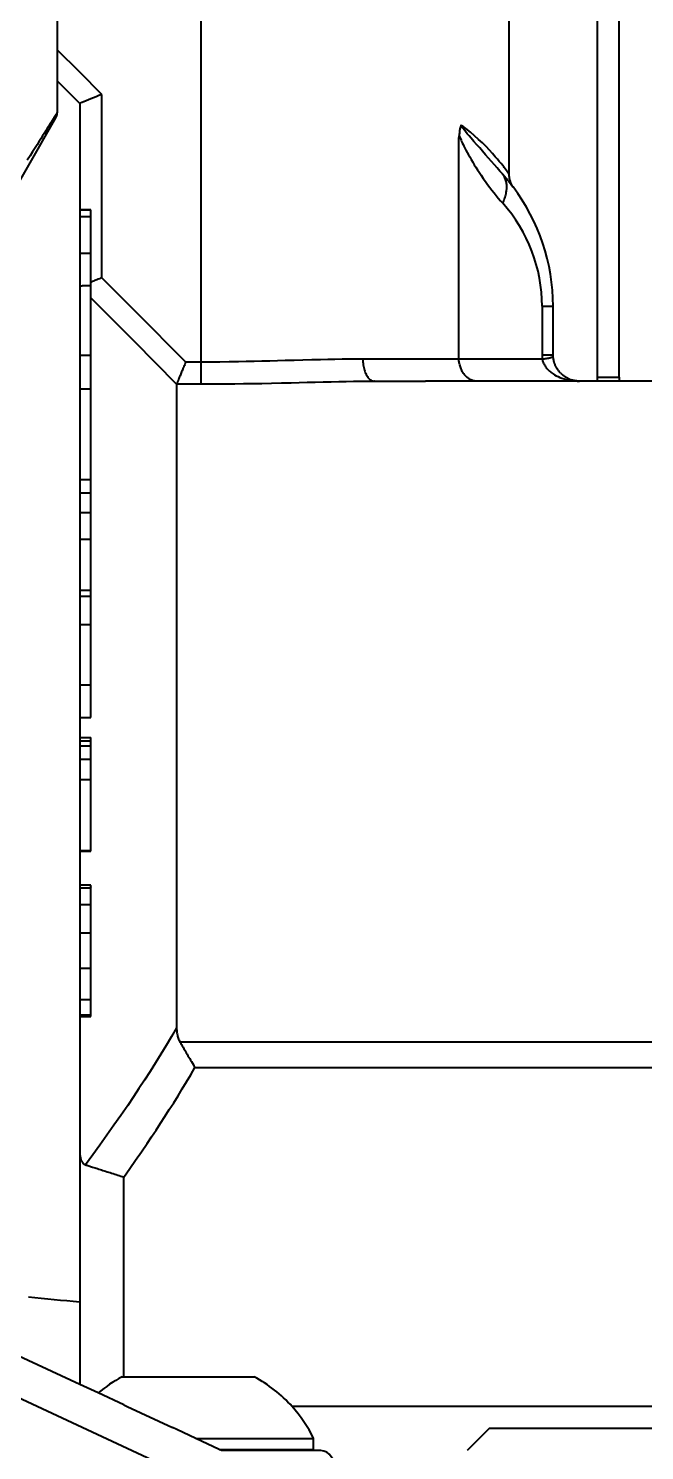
# Model space of a CAD drawing. Header units: millimetres. Extents: x 15 to 415, y 5 to 292.
# Drawn here: x 320.18 to 323.68, y 227.16 to 235.24 of the extents above; entities that cross this region are included whole.
import ezdxf

# ---------------------------------------------------------------- set-up
doc = ezdxf.new("R2010")
doc.units = ezdxf.units.MM
doc.layers.add('Geometries', color=7, linetype='Continuous')

msp = doc.modelspace()

# ---------------------------------------------------------------- linework, layer by layer
at = {"layer": 'Geometries', "linetype": 'Continuous', "lineweight": 40}
for p, q in [((323.4083, 236.4189), (323.4083, 233.262)), ((323.5333, 233.262), (323.5333, 236.4189)), ((321.1591, 235.7399), (321.1591, 233.3479)), ((322.9091, 234.4144), (322.9091, 235.7399)), ((320.3435, 235.4444), (320.3435, 235.1218)), ((320.4709, 234.9941), (320.3435, 235.1219)), ((320.3435, 235.1218), (320.3435, 234.9451)), ((320.3435, 234.9451), (320.3435, 234.7657)), ((320.3435, 234.9451), (320.4709, 234.8173)), ((320.5959, 234.8688), (320.4709, 234.9941)), ((320.5959, 233.8274), (320.5959, 234.8688)), ((320.4711, 234.8172), (320.4709, 234.8173)), ((320.4709, 234.8168), (320.4709, 234.2122)), ((320.011, 234.1709), (320.3352, 234.7345)), ((322.6366, 234.6945), (322.6501, 234.6844)), ((322.6232, 233.3649), (322.6232, 234.6228)), ((322.6255, 234.6214), (322.6232, 234.6228)), ((322.6255, 234.6214), (322.6255, 234.6337)), ((322.8702, 234.4167), (322.8579, 234.4305)), ((322.8702, 234.4167), (322.8711, 234.4157)), ((322.8715, 234.4152), (322.8702, 234.4167)), ((322.8711, 234.4157), (322.8712, 234.4156)), ((322.8712, 234.4156), (322.8721, 234.4145)), ((322.9042, 234.377), (322.9305, 234.3436)), ((322.9091, 234.4143), (322.9091, 234.4143)), ((322.9298, 234.3446), (322.9314, 234.3424)), ((322.931, 234.343), (322.9305, 234.3436)), ((320.5333, 234.2124), (320.4709, 234.2124)), ((320.4709, 234.2122), (320.5334, 234.2122)), ((320.4709, 234.2122), (320.4709, 234.1759)), ((320.5334, 234.2124), (320.5333, 234.2124)), ((320.5334, 234.2122), (320.5334, 234.2124)), ((320.5334, 234.1759), (320.5334, 234.2122)), ((322.872, 234.2505), (322.8721, 234.2506)), ((320.4709, 234.1759), (320.5334, 234.1759)), ((320.4709, 234.1759), (320.4709, 233.9663)), ((320.5334, 233.9663), (320.5334, 234.1759)), ((320.4709, 233.9663), (320.5334, 233.9663)), ((320.4709, 233.9663), (320.4709, 233.7818)), ((320.5334, 233.8016), (320.5334, 233.9663)), ((320.5334, 233.7818), (320.5334, 233.8016)), ((320.4709, 233.7818), (320.4849, 233.7818)), ((320.4709, 233.7818), (320.4709, 233.3873)), ((320.5334, 233.7818), (320.4849, 233.7818)), ((320.5334, 233.7134), (320.5334, 233.7818)), ((320.5334, 233.3873), (320.5334, 233.7134)), ((323.0957, 233.6649), (323.0957, 233.3899)), ((323.0957, 233.6649), (323.1421, 233.6649)), ((323.1421, 233.6649), (323.1583, 233.6649)), ((323.1583, 233.3899), (323.1583, 233.6649)), ((320.4709, 233.3873), (320.4709, 233.1962)), ((320.4709, 233.3873), (320.5334, 233.3873)), ((320.5334, 233.1962), (320.5334, 233.3873)), ((323.0957, 233.3899), (323.1421, 233.3899)), ((323.1421, 233.3899), (323.1583, 233.3899)), ((321.0727, 233.3479), (321.0577, 233.363)), ((321.1591, 233.3479), (321.0727, 233.3479)), ((321.1591, 233.3479), (321.1591, 233.2648)), ((321.9911, 233.3642), (321.9909, 233.3642)), ((322.6232, 233.3649), (322.078, 233.3649)), ((323.0965, 233.3649), (322.6232, 233.3649)), ((323.1586, 233.3805), (323.1585, 233.382)), ((323.1632, 233.3518), (323.163, 233.3528)), ((323.1633, 233.3515), (323.1633, 233.3519)), ((323.1634, 233.3513), (323.1633, 233.3515)), ((323.1634, 233.3513), (323.1634, 233.3513)), ((323.1763, 233.3188), (323.1762, 233.319)), ((323.1768, 233.3179), (323.1763, 233.3188)), ((323.1767, 233.3179), (323.1769, 233.3175)), ((321.021, 233.2237), (321.0209, 233.2233)), ((321.0209, 233.2233), (321.0209, 229.5666)), ((321.021, 233.2237), (321.1591, 233.2237)), ((321.1591, 233.2648), (321.1591, 233.2237)), ((322.1435, 233.2399), (322.1431, 233.2399)), ((322.1441, 233.2399), (322.4343, 233.2399)), ((322.7252, 233.2399), (322.4343, 233.2399)), ((323.3083, 233.2399), (322.7252, 233.2399)), ((323.2004, 233.2857), (323.2023, 233.2838)), ((323.2024, 233.2837), (323.2023, 233.2838)), ((323.2025, 233.2837), (323.2029, 233.2833)), ((323.2464, 233.2533), (323.2505, 233.2515)), ((323.253, 233.2504), (323.2548, 233.2498)), ((323.2548, 233.2498), (323.259, 233.2482)), ((323.2877, 233.2413), (323.2881, 233.2413)), ((323.2881, 233.2413), (323.289, 233.2412)), ((323.289, 233.2412), (323.2895, 233.2411)), ((323.3006, 233.24), (323.3008, 233.24)), ((323.3008, 233.24), (323.3083, 233.2399)), ((323.4086, 233.2399), (323.3083, 233.2399)), ((323.4083, 233.262), (323.5333, 233.262)), ((323.5337, 233.2399), (323.4086, 233.2399)), ((323.8209, 233.2399), (323.5337, 233.2399)), ((320.4709, 233.1962), (320.5334, 233.1962)), ((320.4709, 233.1962), (320.4709, 232.6806)), ((320.5334, 232.6806), (320.5334, 233.1962)), ((320.4709, 232.6806), (320.4709, 232.6051)), ((320.4709, 232.6806), (320.5334, 232.6806)), ((320.5334, 232.6051), (320.5334, 232.6806)), ((320.4709, 232.6051), (320.5334, 232.6051)), ((320.4709, 232.6051), (320.4709, 232.4936)), ((320.5334, 232.4936), (320.5334, 232.6051)), ((320.4709, 232.4936), (320.5334, 232.4936)), ((320.4709, 232.4936), (320.4709, 232.343)), ((320.5334, 232.343), (320.5334, 232.4936)), ((320.4709, 232.343), (320.5334, 232.343)), ((320.4709, 232.343), (320.4709, 232.0503)), ((320.5334, 232.0504), (320.5334, 232.343)), ((320.5334, 232.0503), (320.4709, 232.0503)), ((320.4709, 232.0503), (320.4709, 232.0184)), ((320.4709, 232.0184), (320.5334, 232.0184)), ((320.4709, 232.0184), (320.4709, 231.857)), ((320.5334, 232.0374), (320.5334, 232.0503)), ((320.5334, 232.0184), (320.5334, 232.0374)), ((320.5334, 232.0374), (320.5334, 232.0374)), ((320.5334, 231.8587), (320.5334, 232.0184)), ((320.4709, 231.857), (320.5334, 231.857)), ((320.4709, 231.857), (320.4709, 231.5138)), ((320.5334, 231.857), (320.5334, 231.8587)), ((320.5334, 231.5138), (320.5334, 231.857)), ((320.4709, 231.5138), (320.5334, 231.5138)), ((320.4709, 231.5138), (320.4709, 231.3295)), ((320.5334, 231.3295), (320.5334, 231.5138)), ((320.4709, 231.3295), (320.5334, 231.3295)), ((320.4709, 231.3295), (320.4709, 231.2158)), ((320.4709, 231.2158), (320.5334, 231.2158)), ((320.4709, 231.2158), (320.4709, 231.1957)), ((320.5334, 231.1957), (320.5334, 231.2158)), ((320.4709, 231.1957), (320.5334, 231.1957)), ((320.4709, 231.1957), (320.4709, 231.1688)), ((320.4709, 231.1688), (320.5334, 231.1688)), ((320.4709, 231.1688), (320.4709, 231.0919)), ((320.5334, 231.1784), (320.5334, 231.1957)), ((320.5334, 231.1784), (320.5334, 231.1783)), ((320.5334, 231.1782), (320.5334, 231.1783)), ((320.5334, 231.1688), (320.5334, 231.1782)), ((320.5334, 231.1482), (320.5334, 231.1688)), ((320.5334, 231.1482), (320.5334, 231.1481)), ((320.5334, 231.1481), (320.5334, 231.148)), ((320.5334, 231.0919), (320.5334, 231.148)), ((320.4709, 231.0919), (320.5334, 231.0919)), ((320.4709, 231.0919), (320.4709, 230.977)), ((320.5334, 231.051), (320.5334, 231.0919)), ((320.5334, 231.051), (320.5334, 231.0508)), ((320.5334, 231.0315), (320.5334, 231.0508)), ((320.4709, 230.977), (320.5334, 230.977)), ((320.4709, 230.977), (320.4709, 230.5726)), ((320.5334, 231.0314), (320.5334, 231.0315)), ((320.5334, 231.0314), (320.5334, 231.0309)), ((320.5334, 231.0303), (320.5334, 231.0309)), ((320.5334, 230.9783), (320.5334, 231.0303)), ((320.5334, 230.977), (320.5334, 230.9783)), ((320.5334, 230.9179), (320.5334, 230.977)), ((320.5334, 230.5726), (320.5334, 230.9179)), ((320.5334, 230.9179), (320.5334, 230.9179)), ((320.4709, 230.5726), (320.5334, 230.5726)), ((320.4709, 230.5726), (320.4709, 230.5698)), ((320.4709, 230.5698), (320.5334, 230.5698)), ((320.4709, 230.5698), (320.4709, 230.3761)), ((320.5334, 230.5698), (320.5334, 230.5726)), ((320.4709, 230.3761), (320.4709, 230.3607)), ((320.5334, 230.3761), (320.4709, 230.3761)), ((320.4709, 230.3607), (320.5334, 230.3607)), ((320.4709, 230.3607), (320.4709, 230.2659)), ((320.5334, 230.3672), (320.5334, 230.3761)), ((320.5334, 230.3672), (320.5334, 230.3656)), ((320.5334, 230.3607), (320.5334, 230.3656)), ((320.5334, 230.2659), (320.5334, 230.3607)), ((320.4709, 230.2659), (320.5334, 230.2659)), ((320.4709, 230.2659), (320.4709, 230.1059)), ((320.5334, 230.1059), (320.5334, 230.2659)), ((320.4709, 230.1059), (320.5334, 230.1059)), ((320.4709, 230.1059), (320.4709, 229.9044)), ((320.5334, 229.9044), (320.5334, 230.1059)), ((320.4709, 229.9044), (320.5334, 229.9044)), ((320.4709, 229.9044), (320.4709, 229.7278)), ((320.5334, 229.7278), (320.5334, 229.9044)), ((320.4709, 229.7278), (320.5334, 229.7278)), ((320.4709, 229.7278), (320.4709, 229.6393)), ((320.5334, 229.6393), (320.5334, 229.7278)), ((320.4709, 229.6393), (320.5334, 229.6393)), ((320.4709, 229.6393), (320.4709, 229.6306)), ((320.4709, 229.6306), (320.5334, 229.6306)), ((320.4709, 229.6306), (320.4709, 228.8674)), ((320.5334, 229.6306), (320.5334, 229.6393)), ((324.3209, 229.4854), (321.0402, 229.4854)), ((321.1245, 229.3402), (324.2701, 229.3402)), ((320.4709, 228.8674), (320.4709, 228.0105)), ((320.7209, 227.584), (320.7209, 228.7187)), ((320.4709, 228.0105), (320.4709, 227.5405)), ((320.4709, 227.5405), (320.1246, 227.702)), ((320.711, 227.584), (320.7209, 227.584)), ((320.7209, 227.584), (321.461, 227.584)), ((320.0586, 227.4973), (321.9968, 226.5927)), ((320.5752, 227.4919), (320.4709, 227.5405)), ((320.7209, 227.4239), (320.5752, 227.4919)), ((320.7209, 227.4239), (320.7402, 227.4149)), ((320.7402, 227.4149), (320.9969, 227.2952)), ((324.1959, 227.4149), (321.6761, 227.4149)), ((321.0217, 227.2837), (320.9969, 227.2952)), ((321.1296, 227.2334), (321.0217, 227.2837)), ((321.0217, 227.2837), (321.0217, 227.2837)), ((322.7971, 227.2925), (322.6696, 227.1649)), ((322.7971, 227.2925), (324.1918, 227.2925)), ((321.2623, 227.1715), (321.1296, 227.2334)), ((321.1296, 227.2334), (321.7985, 227.2334)), ((321.2764, 227.1649), (321.2623, 227.1715)), ((321.2623, 227.1715), (321.461, 227.1715)), ((321.461, 227.1649), (321.2764, 227.1649)), ((321.461, 227.1649), (321.461, 227.1715)), ((321.461, 227.1715), (321.7985, 227.1715)), ((321.8402, 227.1649), (321.461, 227.1649)), ((321.7985, 227.1715), (321.7985, 227.2334))]:
    msp.add_line(p, q, dxfattribs=at)
at = {"layer": 'Geometries', "linetype": 'Continuous', "lineweight": 40, "flags": 128}
for points in [[(320.5959, 234.8688), (320.5798, 234.8621), (320.5639, 234.8555), (320.5485, 234.8491), (320.5338, 234.8431), (320.5201, 234.8374), (320.5076, 234.8322)], [(320.3435, 234.7657), (320.3432, 234.7652), (320.3423, 234.7638), (320.3408, 234.7614), (320.3388, 234.7582), (320.3361, 234.7539), (320.3329, 234.7488), (320.3291, 234.7427), (320.3247, 234.7357), (320.3197, 234.7278), (320.3142, 234.719), (320.3081, 234.7092), (320.3014, 234.6986), (320.2942, 234.6871), (320.2864, 234.6747), (320.2781, 234.6614), (320.2692, 234.6473), (320.2598, 234.6323), (320.2499, 234.6165), (320.2395, 234.5999), (320.2285, 234.5825), (320.2171, 234.5642), (320.2031, 234.542), (320.1885, 234.5187), (320.1732, 234.4943)], [(320.3414, 234.7495), (320.3424, 234.754), (320.3431, 234.7585), (320.3434, 234.7621), (320.3435, 234.7657)], [(320.4711, 234.8172), (320.471, 234.817), (320.4709, 234.8168)], [(320.5076, 234.8322), (320.503, 234.8304), (320.4987, 234.8286), (320.4946, 234.827), (320.4917, 234.8258), (320.4889, 234.8247), (320.4863, 234.8236), (320.4839, 234.8226), (320.4817, 234.8217), (320.4797, 234.8209), (320.478, 234.8201), (320.4764, 234.8195), (320.4749, 234.8188), (320.4737, 234.8183), (320.4727, 234.8179), (320.4719, 234.8175), (320.4714, 234.8173), (320.4711, 234.8172)], [(320.3352, 234.7345), (320.3373, 234.7386), (320.3391, 234.7427), (320.3403, 234.7461), (320.3414, 234.7495)], [(322.6366, 234.6945), (322.6353, 234.6923), (322.6341, 234.6899), (322.633, 234.6873), (322.632, 234.6845), (322.631, 234.6816), (322.6302, 234.6787), (322.6294, 234.6755), (322.6287, 234.672), (322.6281, 234.6686), (322.6275, 234.665), (322.627, 234.6611), (322.6266, 234.657), (322.6262, 234.6527), (322.6259, 234.6481), (322.6257, 234.6434), (322.6256, 234.6386), (322.6255, 234.6337)], [(322.8579, 234.4305), (322.8555, 234.4332), (322.8404, 234.4505), (322.8247, 234.4684), (322.8085, 234.4871), (322.7919, 234.5064), (322.7748, 234.5262), (322.7572, 234.5464), (322.7414, 234.5645), (322.7252, 234.5829), (322.7089, 234.6015), (322.6925, 234.6201), (322.6816, 234.6327), (322.6709, 234.6453), (322.6602, 234.6581), (322.6563, 234.6629), (322.6526, 234.6677), (322.6491, 234.6724), (322.6458, 234.677), (322.6429, 234.6816), (322.6403, 234.686), (322.6382, 234.6903), (322.6366, 234.6945)], [(322.8779, 234.4564), (322.872, 234.4639), (322.8629, 234.4753), (322.8528, 234.4876), (322.8419, 234.5007), (322.8301, 234.5147), (322.8139, 234.5333), (322.7963, 234.5526), (322.7773, 234.5725), (322.7569, 234.5928), (322.7351, 234.6133), (322.7124, 234.6336), (322.6884, 234.654), (322.6632, 234.6743), (322.6501, 234.6844)], [(322.6255, 234.6337), (322.6287, 234.6255), (322.632, 234.6173), (322.6354, 234.6093), (322.6388, 234.6015), (322.6424, 234.5937), (322.6471, 234.5836), (322.6519, 234.5737), (322.6568, 234.5639), (322.6635, 234.551), (322.6704, 234.5382), (322.6775, 234.5256), (322.6846, 234.513), (322.6933, 234.4983), (322.702, 234.4837), (322.7109, 234.4692), (322.7199, 234.4549), (322.729, 234.4407), (322.7381, 234.4266), (322.7499, 234.4089), (322.7618, 234.3915), (322.7739, 234.3743), (322.7861, 234.3573), (322.7985, 234.3406), (322.811, 234.3242), (322.823, 234.309), (322.8351, 234.294), (322.8472, 234.2792), (322.8596, 234.2647), (322.872, 234.2505)], [(322.9091, 234.4143), (322.9085, 234.4154), (322.9071, 234.4177), (322.9047, 234.4211), (322.9015, 234.4255), (322.8974, 234.4311), (322.8925, 234.4376), (322.8867, 234.4451), (322.8802, 234.4536), (322.8779, 234.4564)], [(322.9042, 234.377), (322.9037, 234.3777), (322.8715, 234.4152)], [(322.8721, 234.2506), (322.8753, 234.2575), (322.8783, 234.2644), (322.8811, 234.2714), (322.8836, 234.2783), (322.8859, 234.2852), (322.8879, 234.2921), (322.8897, 234.2989), (322.8912, 234.3056), (322.8925, 234.3123), (322.8936, 234.3189), (322.8944, 234.3254), (322.8949, 234.3319), (322.8952, 234.3382), (322.8953, 234.3444), (322.8951, 234.3506), (322.8946, 234.3566), (322.894, 234.3624), (322.893, 234.3682), (322.8919, 234.3738), (322.8904, 234.3792), (322.8888, 234.3845), (322.8869, 234.3897), (322.8847, 234.3947), (322.8823, 234.3995), (322.8796, 234.4041), (322.8767, 234.4085), (322.8736, 234.4127), (322.8721, 234.4145)], [(322.9313, 234.3432), (322.9313, 234.3432), (322.9312, 234.3432), (322.9312, 234.3433), (322.9312, 234.3433), (322.9312, 234.3433), (322.9311, 234.3434), (322.9311, 234.3434), (322.9311, 234.3434), (322.931, 234.3435), (322.931, 234.3435), (322.931, 234.3436), (322.9309, 234.3437), (322.9309, 234.3437), (322.9308, 234.3438), (322.9308, 234.3438), (322.9308, 234.3439), (322.9307, 234.3439), (322.9307, 234.344), (322.9306, 234.3441), (322.9305, 234.3442), (322.9304, 234.3444), (322.9303, 234.3446), (322.9301, 234.3448), (322.9299, 234.3451), (322.9297, 234.3454), (322.9295, 234.3457), (322.9293, 234.346), (322.9291, 234.3463), (322.9288, 234.3468), (322.9285, 234.3473), (322.9281, 234.3479), (322.9278, 234.3484), (322.9275, 234.3489), (322.9272, 234.3493), (322.9269, 234.3498), (322.9266, 234.3503), (322.9264, 234.3508), (322.9261, 234.3512), (322.9253, 234.3526), (322.9245, 234.354), (322.9237, 234.3554), (322.923, 234.3568), (322.9223, 234.3582), (322.9216, 234.3595), (322.9208, 234.3613), (322.9198, 234.3634), (322.9188, 234.3658), (322.9177, 234.3685), (322.9165, 234.3715), (322.9154, 234.3749), (322.9142, 234.3786), (322.9131, 234.3826), (322.9121, 234.3869), (322.9111, 234.3915), (322.9103, 234.3965), (322.9098, 234.4006), (322.9094, 234.405), (322.9091, 234.4095), (322.909, 234.4143)], [(320.5959, 233.8274), (320.589, 233.8245), (320.5821, 233.8217), (320.5752, 233.8189), (320.5684, 233.816), (320.5616, 233.8133), (320.555, 233.8105), (320.5484, 233.8078), (320.542, 233.8052), (320.5358, 233.8026), (320.5334, 233.8016)], [(321.0577, 233.363), (320.8058, 233.6165), (320.5959, 233.8274)], [(320.5335, 233.7134), (320.7792, 233.4665), (321.0209, 233.2233)], [(323.0957, 233.3899), (323.0958, 233.3829), (323.096, 233.3759), (323.0962, 233.3704), (323.0965, 233.3649)], [(323.1585, 233.382), (323.1585, 233.3831), (323.1584, 233.3858), (323.1583, 233.3899)], [(321.0727, 233.3479), (321.07, 233.3415), (321.0674, 233.335), (321.0647, 233.3287), (321.0621, 233.3223), (321.0595, 233.316), (321.0569, 233.3098), (321.0543, 233.3037), (321.0518, 233.2977), (321.0494, 233.2918), (321.047, 233.2861), (321.0447, 233.2805), (321.0424, 233.2751), (321.0402, 233.2699), (321.0381, 233.2648)], [(321.819, 233.3608), (321.7881, 233.3601), (321.7381, 233.3588), (321.6877, 233.3574), (321.6367, 233.3561), (321.5931, 233.3549), (321.5492, 233.3538), (321.5051, 233.3527), (321.4607, 233.3517), (321.4162, 233.3507), (321.3714, 233.3499), (321.3185, 233.3491), (321.2655, 233.3484), (321.2124, 233.348), (321.1591, 233.3479)], [(321.9909, 233.3642), (321.9601, 233.3637), (321.9197, 233.363), (321.8788, 233.3622), (321.8374, 233.3613), (321.819, 233.3608)], [(322.078, 233.3649), (322.0393, 233.3647), (322, 233.3643), (321.9911, 233.3642)], [(322.078, 233.3649), (322.0782, 233.3567), (322.0786, 233.3486), (322.0793, 233.3406), (322.0803, 233.3326), (322.0815, 233.3248), (322.083, 233.3172), (322.0848, 233.3097), (322.0868, 233.3025), (322.0891, 233.2956), (322.0916, 233.289), (322.0943, 233.2827), (322.0972, 233.2767), (322.1003, 233.2711), (322.1036, 233.2659), (322.1071, 233.2611), (322.1108, 233.2568), (322.1145, 233.2529), (322.1184, 233.2496), (322.1225, 233.2467), (322.1266, 233.2443), (322.1307, 233.2424), (322.135, 233.241), (322.1392, 233.2402), (322.1435, 233.2399)], [(322.6302, 233.3271), (322.6281, 233.3331), (322.6264, 233.3392), (322.625, 233.3454), (322.6242, 233.3502), (322.6237, 233.3551), (322.6233, 233.36), (322.6232, 233.3649)], [(322.6547, 233.2765), (322.6514, 233.2808), (322.6483, 233.2854), (322.6454, 233.2901), (322.6426, 233.2949), (322.64, 233.2999), (322.6377, 233.3051), (322.6355, 233.3104), (322.6335, 233.3158), (322.6317, 233.3214), (322.6302, 233.3271)], [(323.0965, 233.3649), (323.1026, 233.3658), (323.1084, 233.3667), (323.1139, 233.3676), (323.1192, 233.3684), (323.1241, 233.3693), (323.1287, 233.3702), (323.1328, 233.371), (323.1366, 233.3718), (323.1401, 233.3726), (323.1433, 233.3734), (323.1462, 233.3742), (323.1488, 233.375), (323.1511, 233.3757), (323.1531, 233.3765), (323.1548, 233.3772), (323.1562, 233.3779), (323.1573, 233.3786), (323.1581, 233.3792), (323.1585, 233.3799), (323.1586, 233.3805)], [(323.0965, 233.3649), (323.0976, 233.3599), (323.0989, 233.3549), (323.1005, 233.35), (323.1024, 233.3451), (323.1045, 233.3402), (323.1069, 233.3353), (323.1096, 233.3305), (323.1125, 233.3258), (323.1157, 233.3211), (323.1191, 233.3165), (323.1232, 233.3115), (323.1276, 233.3066), (323.1323, 233.3018), (323.1373, 233.2972), (323.1426, 233.2927), (323.148, 233.2884), (323.1536, 233.2843), (323.1595, 233.2803), (323.1656, 233.2765)], [(323.1591, 233.3749), (323.159, 233.3751), (323.1586, 233.3805)], [(323.163, 233.3528), (323.1628, 233.3537), (323.1615, 233.359), (323.1605, 233.3643), (323.1597, 233.3697), (323.1591, 233.3749)], [(323.1734, 233.3244), (323.1733, 233.3246), (323.1722, 233.3268), (323.1708, 233.33), (323.1693, 233.3335), (323.1678, 233.3374), (323.167, 233.3394), (323.1663, 233.3415), (323.1657, 233.3434), (323.1651, 233.3451), (323.1647, 233.3466), (323.1643, 233.3478), (323.1641, 233.3486), (323.1639, 233.3492), (323.1638, 233.3494), (323.1638, 233.3497), (323.1636, 233.3502), (323.1635, 233.3507), (323.1634, 233.3511), (323.1634, 233.3513)], [(323.1762, 233.319), (323.1756, 233.3201), (323.1744, 233.3224), (323.1734, 233.3244)], [(323.2004, 233.2857), (323.1985, 233.2877), (323.195, 233.2916), (323.1915, 233.2958), (323.1882, 233.3), (323.1851, 233.3044), (323.1821, 233.3089), (323.1792, 233.3135), (323.1769, 233.3175)], [(321.0381, 233.2648), (321.0361, 233.26), (321.0342, 233.2553), (321.0324, 233.2509), (321.0311, 233.2477), (321.0299, 233.2447), (321.0287, 233.2418), (321.0276, 233.2392), (321.0266, 233.2367), (321.0257, 233.2345), (321.0248, 233.2324), (321.024, 233.2305), (321.0233, 233.2288), (321.0226, 233.2273), (321.022, 233.226), (321.0216, 233.2249), (321.0213, 233.2243), (321.021, 233.2237)], [(321.1591, 233.2237), (321.2075, 233.2238), (321.2558, 233.224), (321.304, 233.2244), (321.3521, 233.2249), (321.4001, 233.2255), (321.448, 233.2262), (321.5041, 233.2272), (321.5599, 233.2283), (321.6154, 233.2295), (321.6704, 233.2307), (321.7167, 233.2318), (321.7627, 233.233), (321.8083, 233.2341), (321.8534, 233.2352), (321.8981, 233.2362), (321.9423, 233.2372), (321.9835, 233.238), (322.0242, 233.2387), (322.0644, 233.2393), (322.104, 233.2397), (322.1431, 233.2399)], [(322.1435, 233.2399), (322.1436, 233.2399), (322.1436, 233.2399), (322.1438, 233.2399), (322.1441, 233.2399)], [(322.7252, 233.2399), (322.7203, 233.24), (322.7154, 233.2405), (322.7105, 233.2412), (322.7057, 233.2423), (322.7009, 233.2436), (322.6962, 233.2453), (322.6916, 233.2472), (322.687, 233.2494), (322.6826, 233.2519), (322.6782, 233.2547), (322.674, 233.2577), (322.6698, 233.261), (322.6658, 233.2645), (322.662, 233.2683), (322.6583, 233.2723), (322.6547, 233.2765)], [(323.1656, 233.2765), (323.1756, 233.2708), (323.1862, 233.2656), (323.1972, 233.2608), (323.2086, 233.2564), (323.2203, 233.2526), (323.2324, 233.2492), (323.2447, 233.2464), (323.2572, 233.244), (323.2699, 233.2422), (323.2826, 233.2409), (323.2955, 233.2401), (323.3006, 233.24)], [(323.205, 233.2812), (323.204, 233.2822), (323.2031, 233.2831), (323.2029, 233.2833)], [(323.2055, 233.2808), (323.2052, 233.2811), (323.205, 233.2812)], [(323.2464, 233.2535), (323.2428, 233.2552), (323.2391, 233.257), (323.2357, 233.2589), (323.2325, 233.2607), (323.2294, 233.2625), (323.2263, 233.2645), (323.2234, 233.2665), (323.2207, 233.2683), (323.2182, 233.2701), (323.216, 233.2719), (323.2136, 233.2737), (323.2115, 233.2754), (323.2097, 233.277), (323.2081, 233.2784), (323.2067, 233.2797), (323.2055, 233.2808)], [(323.253, 233.2504), (323.2514, 233.2511), (323.2505, 233.2515)], [(323.2877, 233.2413), (323.2794, 233.2427), (323.2699, 233.2449), (323.2606, 233.2477), (323.259, 233.2482)], [(323.2894, 233.2411), (323.289, 233.2411), (323.2881, 233.2413)], [(323.3008, 233.24), (323.2992, 233.2401), (323.2977, 233.2402), (323.2962, 233.2403), (323.2947, 233.2405), (323.2931, 233.2406), (323.2914, 233.2408), (323.2898, 233.241), (323.2895, 233.2411)], [(321.0209, 229.5666), (320.9918, 229.5165), (320.962, 229.4665), (320.9318, 229.4168), (320.9011, 229.3672), (320.8699, 229.3178), (320.8388, 229.2695), (320.8072, 229.2214), (320.7753, 229.1735), (320.7431, 229.1257), (320.7042, 229.0689), (320.6648, 229.0124), (320.6251, 228.9561), (320.5849, 228.9), (320.5443, 228.8441), (320.5033, 228.7883)], [(321.0209, 229.5666), (321.021, 229.5596), (321.0214, 229.5526), (321.0219, 229.5456), (321.0228, 229.5387), (321.0238, 229.5318), (321.0252, 229.5249), (321.0266, 229.5191), (321.0282, 229.5133), (321.0301, 229.5076), (321.0322, 229.5019), (321.0346, 229.4963), (321.0373, 229.4908), (321.0403, 229.4854)], [(321.0402, 229.4854), (321.0445, 229.4781), (321.0488, 229.4707), (321.0532, 229.4632), (321.0577, 229.4555), (321.0622, 229.4478), (321.0667, 229.4401), (321.0712, 229.4323), (321.0758, 229.4244), (321.0805, 229.4164)], [(321.0805, 229.4164), (321.0852, 229.408), (321.0901, 229.3996), (321.0951, 229.3911), (321.1, 229.3826), (321.105, 229.3741), (321.1105, 229.3646), (321.1159, 229.3551), (321.1177, 229.3521), (321.1194, 229.3491), (321.1212, 229.3461), (321.1229, 229.3431), (321.1245, 229.3402)], [(320.7209, 228.7187), (320.7545, 228.7662), (320.7877, 228.8139), (320.8207, 228.8617), (320.8534, 228.9098), (320.8789, 228.9477), (320.9042, 228.9858), (320.9293, 229.0239), (320.9541, 229.0622), (320.9793, 229.1015), (321.0041, 229.1408), (321.0288, 229.1804), (321.0531, 229.2201), (321.0772, 229.2599), (321.101, 229.3), (321.1245, 229.3402)], [(320.4709, 228.8675), (320.471, 228.8611), (320.4712, 228.8548), (320.4716, 228.8487), (320.4722, 228.8427), (320.4728, 228.838), (320.4736, 228.8333), (320.4744, 228.8289), (320.4754, 228.8245), (320.4766, 228.8204), (320.4779, 228.8166), (320.4792, 228.813), (320.4808, 228.8096), (320.4825, 228.8064), (320.4844, 228.8032), (320.4865, 228.8004), (320.4887, 228.7977), (320.4912, 228.7953), (320.4939, 228.7931), (320.4968, 228.7912), (320.4989, 228.7901), (320.5011, 228.7891), (320.5033, 228.7883)], [(320.5033, 228.7883), (320.5077, 228.7869), (320.5122, 228.7855), (320.517, 228.7839), (320.522, 228.7823), (320.5273, 228.7806), (320.5327, 228.7789), (320.5383, 228.7771), (320.5442, 228.7752)], [(320.5442, 228.7752), (320.5508, 228.773), (320.5577, 228.7708), (320.5649, 228.7686), (320.5722, 228.7662), (320.5797, 228.7638), (320.5874, 228.7613), (320.5948, 228.759), (320.6023, 228.7565), (320.61, 228.7541), (320.6178, 228.7516), (320.6258, 228.749), (320.6343, 228.7463), (320.6429, 228.7436), (320.6516, 228.7408), (320.6605, 228.7379), (320.6694, 228.7351), (320.6783, 228.7322), (320.6868, 228.7295), (320.6953, 228.7268), (320.7039, 228.7241), (320.7124, 228.7214), (320.7209, 228.7187)]]:
    msp.add_lwpolyline(points, dxfattribs=at)
at = {"layer": 'Geometries', "linetype": 'Continuous', "lineweight": 40}
for centre, radius, start, end in [((322.0333, 233.6649), 1.125, 0, 37.06552), ((322.2168, 233.6646), 0.8789, 0.01666, 41.79814), ((324.2333, 233.262), 0.825, 180, 181.53393), ((324.2333, 233.262), 0.7, 180, 181.80793), ((321.6967, 242.5393), 14.5804, 264.02793, 265.17736), ((321.086, 226.8853), 0.793, 118.22266, 130.09758), ((321.086, 226.8853), 0.793, 41.90671, 61.77734), ((321.086, 226.8853), 0.793, 26.03726, 41.90671)]:
    msp.add_arc(centre, radius, start, end, dxfattribs=at)
msp.add_ellipse((321.8402, 227.0399), major_axis=(0, -0.125), ratio=0.681072, start_param=1.570796, end_param=3.141589, dxfattribs=at)

doc.saveas('drawing.dxf')
